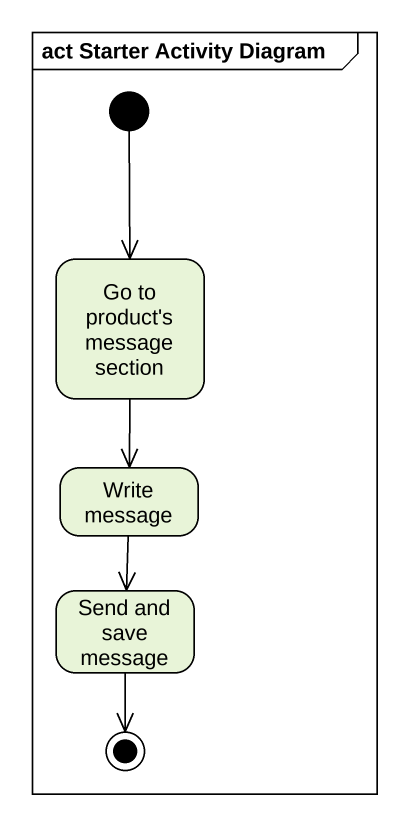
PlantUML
@startuml
mainframe act Starter Activity Diagram
hide empty description
state "Go to product's message section" as Go_to_product_s_message
state "Write message" as Write_message
state "Send and save message" as Send_and_save_message
[*] --> Go_to_product_s_message
Go_to_product_s_message --> Write_message
Write_message --> Send_and_save_message
Send_and_save_message --> [*]
@enduml
